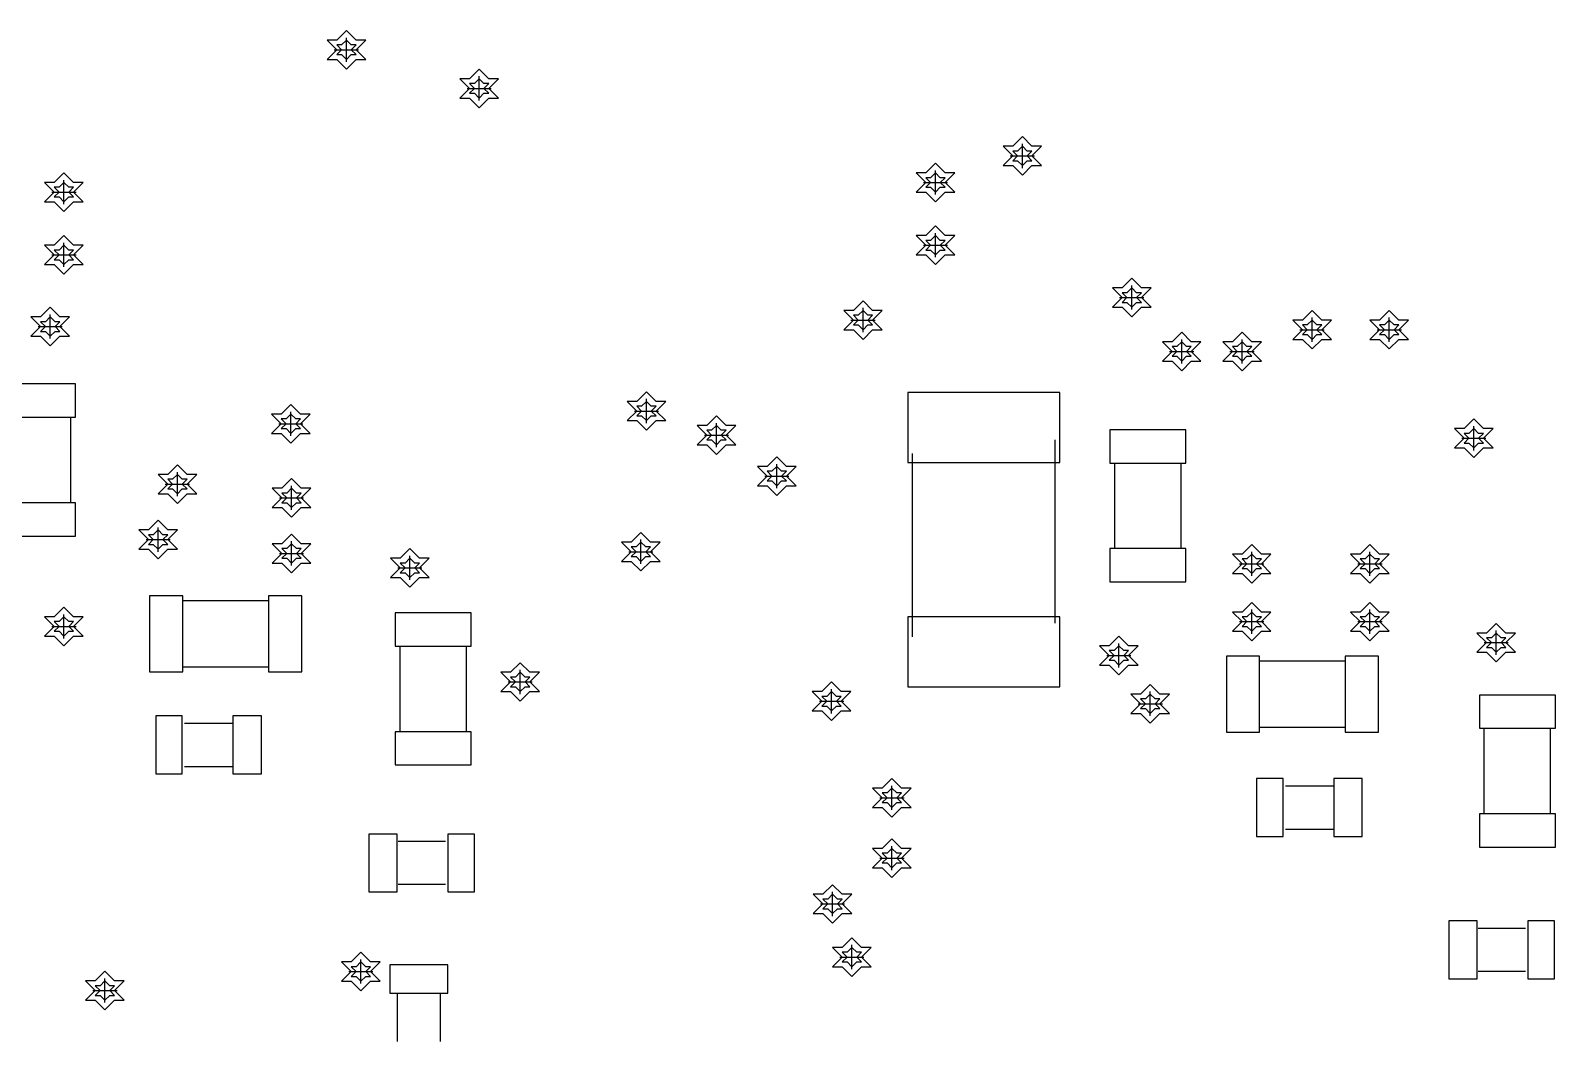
# Model space of a CAD drawing. Extents: x -1.38 to 3.87, y -2.67 to 0.8.
# Drawn here: x -0.609 to 0.023, y -1.548 to -1.129 of the extents above; entities that cross this region are included whole.
import ezdxf

# ---------------------------------------------------------------- set-up
doc = ezdxf.new("R2010")
doc.units = 0
doc.layers.get('0').update_dxf_attribs({"linetype": 'CONTINUOUS'})
for name, color, linetype in [('gd1', 1, 'CONTINUOUS'), ('gg1', 1, 'CONTINUOUS'), ('gm8', 1, 'CONTINUOUS')]:
    doc.layers.add(name, color=color, linetype=linetype)

# ---------------------------------------------------------------- blocks, each defined once
blk = doc.blocks.new('D20')
blk.add_lwpolyline([(-0.01575, -0.0069), (0.01575, -0.0069), (0.01575, 0.0069), (-0.01575, 0.0069)], close=True)
blk = doc.blocks.new('D21')
blk.add_lwpolyline([(-0.0069, -0.01575), (0.0069, -0.01575), (0.0069, 0.01575), (-0.0069, 0.01575)], close=True)
blk = doc.blocks.new('D23')
blk.add_lwpolyline([(-0.0055, -0.012), (0.0055, -0.012), (0.0055, 0.012), (-0.0055, 0.012)], close=True)
blk = doc.blocks.new('D54')
blk.add_lwpolyline([(-0.012, -0.0059), (0.012, -0.0059), (0.012, 0.0059), (-0.012, 0.0059)], close=True)
blk = doc.blocks.new('D55')
blk.add_lwpolyline([(-0.0059, -0.012), (0.0059, -0.012), (0.0059, 0.012), (-0.0059, 0.012)], close=True)
blk = doc.blocks.new('D56')
blk.add_lwpolyline([(-0.0315, -0.0145), (0.0315, -0.0145), (0.0315, 0.0145), (-0.0315, 0.0145)], close=True)

msp = doc.modelspace()

# ---------------------------------------------------------------- linework, layer by layer
at = {"layer": 'gd1', "color": 1}
for points in [[(-0.4783, -1.1453), (-0.4743, -1.1413), (-0.4703, -1.1413), (-0.4743, -1.1373), (-0.4703, -1.1333), (-0.4743, -1.1333), (-0.4783, -1.1293), (-0.4823, -1.1333), (-0.4863, -1.1333), (-0.4823, -1.1373), (-0.4863, -1.1413), (-0.4823, -1.1413), (-0.4783, -1.1453)], [(-0.4783, -1.1413), (-0.4763, -1.1393), (-0.4743, -1.1393), (-0.4763, -1.1373), (-0.4743, -1.1353), (-0.4763, -1.1353), (-0.4783, -1.1333), (-0.4803, -1.1353), (-0.4823, -1.1353), (-0.4803, -1.1373), (-0.4823, -1.1393), (-0.4803, -1.1393), (-0.4783, -1.1413)], [(-0.4233, -1.1613), (-0.4193, -1.1573), (-0.4153, -1.1573), (-0.4193, -1.1533), (-0.4153, -1.1493), (-0.4193, -1.1493), (-0.4233, -1.1453), (-0.4273, -1.1493), (-0.4313, -1.1493), (-0.4273, -1.1533), (-0.4313, -1.1573), (-0.4273, -1.1573), (-0.4233, -1.1613)], [(-0.4233, -1.1573), (-0.4213, -1.1553), (-0.4193, -1.1553), (-0.4213, -1.1533), (-0.4193, -1.1513), (-0.4213, -1.1513), (-0.4233, -1.1493), (-0.4253, -1.1513), (-0.4273, -1.1513), (-0.4253, -1.1533), (-0.4273, -1.1553), (-0.4253, -1.1553), (-0.4233, -1.1573)], [(-0.1983, -1.1893), (-0.1943, -1.1853), (-0.1903, -1.1853), (-0.1943, -1.1813), (-0.1903, -1.1773), (-0.1943, -1.1773), (-0.1983, -1.1733), (-0.2023, -1.1773), (-0.2063, -1.1773), (-0.2023, -1.1813), (-0.2063, -1.1853), (-0.2023, -1.1853), (-0.1983, -1.1893)], [(-0.1983, -1.1853), (-0.1963, -1.1833), (-0.1943, -1.1833), (-0.1963, -1.1813), (-0.1943, -1.1793), (-0.1963, -1.1793), (-0.1983, -1.1773), (-0.2003, -1.1793), (-0.2023, -1.1793), (-0.2003, -1.1813), (-0.2023, -1.1833), (-0.2003, -1.1833), (-0.1983, -1.1853)], [(-0.2343, -1.2003), (-0.2303, -1.1963), (-0.2263, -1.1963), (-0.2303, -1.1923), (-0.2263, -1.1883), (-0.2303, -1.1883), (-0.2343, -1.1843), (-0.2383, -1.1883), (-0.2423, -1.1883), (-0.2383, -1.1923), (-0.2423, -1.1963), (-0.2383, -1.1963), (-0.2343, -1.2003)], [(-0.5953, -1.2043), (-0.5913, -1.2003), (-0.5873, -1.2003), (-0.5913, -1.1963), (-0.5873, -1.1923), (-0.5913, -1.1923), (-0.5953, -1.1883), (-0.5993, -1.1923), (-0.6033, -1.1923), (-0.5993, -1.1963), (-0.6033, -1.2003), (-0.5993, -1.2003), (-0.5953, -1.2043)], [(-0.5953, -1.2003), (-0.5933, -1.1983), (-0.5913, -1.1983), (-0.5933, -1.1963), (-0.5913, -1.1943), (-0.5933, -1.1943), (-0.5953, -1.1923), (-0.5973, -1.1943), (-0.5993, -1.1943), (-0.5973, -1.1963), (-0.5993, -1.1983), (-0.5973, -1.1983), (-0.5953, -1.2003)], [(-0.2343, -1.1963), (-0.2323, -1.1943), (-0.2303, -1.1943), (-0.2323, -1.1923), (-0.2303, -1.1903), (-0.2323, -1.1903), (-0.2343, -1.1883), (-0.2363, -1.1903), (-0.2383, -1.1903), (-0.2363, -1.1923), (-0.2383, -1.1943), (-0.2363, -1.1943), (-0.2343, -1.1963)], [(-0.2343, -1.2263), (-0.2303, -1.2223), (-0.2263, -1.2223), (-0.2303, -1.2183), (-0.2263, -1.2143), (-0.2303, -1.2143), (-0.2343, -1.2103), (-0.2383, -1.2143), (-0.2423, -1.2143), (-0.2383, -1.2183), (-0.2423, -1.2223), (-0.2383, -1.2223), (-0.2343, -1.2263)], [(-0.5953, -1.2303), (-0.5913, -1.2263), (-0.5873, -1.2263), (-0.5913, -1.2223), (-0.5873, -1.2183), (-0.5913, -1.2183), (-0.5953, -1.2143), (-0.5993, -1.2183), (-0.6033, -1.2183), (-0.5993, -1.2223), (-0.6033, -1.2263), (-0.5993, -1.2263), (-0.5953, -1.2303)], [(-0.5953, -1.2263), (-0.5933, -1.2243), (-0.5913, -1.2243), (-0.5933, -1.2223), (-0.5913, -1.2203), (-0.5933, -1.2203), (-0.5953, -1.2183), (-0.5973, -1.2203), (-0.5993, -1.2203), (-0.5973, -1.2223), (-0.5993, -1.2243), (-0.5973, -1.2243), (-0.5953, -1.2263)], [(-0.2343, -1.2223), (-0.2323, -1.2203), (-0.2303, -1.2203), (-0.2323, -1.2183), (-0.2303, -1.2163), (-0.2323, -1.2163), (-0.2343, -1.2143), (-0.2363, -1.2163), (-0.2383, -1.2163), (-0.2363, -1.2183), (-0.2383, -1.2203), (-0.2363, -1.2203), (-0.2343, -1.2223)], [(-0.153, -1.248), (-0.149, -1.244), (-0.145, -1.244), (-0.149, -1.24), (-0.145, -1.236), (-0.149, -1.236), (-0.153, -1.232), (-0.157, -1.236), (-0.161, -1.236), (-0.157, -1.24), (-0.161, -1.244), (-0.157, -1.244), (-0.153, -1.248)], [(-0.153, -1.244), (-0.151, -1.242), (-0.149, -1.242), (-0.151, -1.24), (-0.149, -1.238), (-0.151, -1.238), (-0.153, -1.236), (-0.155, -1.238), (-0.157, -1.238), (-0.155, -1.24), (-0.157, -1.242), (-0.155, -1.242), (-0.153, -1.244)], [(-0.601, -1.26), (-0.597, -1.256), (-0.593, -1.256), (-0.597, -1.252), (-0.593, -1.248), (-0.597, -1.248), (-0.601, -1.244), (-0.605, -1.248), (-0.609, -1.248), (-0.605, -1.252), (-0.609, -1.256), (-0.605, -1.256), (-0.601, -1.26)], [(-0.2643, -1.2573), (-0.2603, -1.2533), (-0.2563, -1.2533), (-0.2603, -1.2493), (-0.2563, -1.2453), (-0.2603, -1.2453), (-0.2643, -1.2413), (-0.2683, -1.2453), (-0.2723, -1.2453), (-0.2683, -1.2493), (-0.2723, -1.2533), (-0.2683, -1.2533), (-0.2643, -1.2573)], [(-0.601, -1.256), (-0.599, -1.254), (-0.597, -1.254), (-0.599, -1.252), (-0.597, -1.25), (-0.599, -1.25), (-0.601, -1.248), (-0.603, -1.25), (-0.605, -1.25), (-0.603, -1.252), (-0.605, -1.254), (-0.603, -1.254), (-0.601, -1.256)], [(-0.2643, -1.2533), (-0.2623, -1.2513), (-0.2603, -1.2513), (-0.2623, -1.2493), (-0.2603, -1.2473), (-0.2623, -1.2473), (-0.2643, -1.2453), (-0.2663, -1.2473), (-0.2683, -1.2473), (-0.2663, -1.2493), (-0.2683, -1.2513), (-0.2663, -1.2513), (-0.2643, -1.2533)], [(-0.0783, -1.2613), (-0.0743, -1.2573), (-0.0703, -1.2573), (-0.0743, -1.2533), (-0.0703, -1.2493), (-0.0743, -1.2493), (-0.0783, -1.2453), (-0.0823, -1.2493), (-0.0863, -1.2493), (-0.0823, -1.2533), (-0.0863, -1.2573), (-0.0823, -1.2573), (-0.0783, -1.2613)], [(-0.0783, -1.2573), (-0.0763, -1.2553), (-0.0743, -1.2553), (-0.0763, -1.2533), (-0.0743, -1.2513), (-0.0763, -1.2513), (-0.0783, -1.2493), (-0.0803, -1.2513), (-0.0823, -1.2513), (-0.0803, -1.2533), (-0.0823, -1.2553), (-0.0803, -1.2553), (-0.0783, -1.2573)], [(-0.0463, -1.2613), (-0.0423, -1.2573), (-0.0383, -1.2573), (-0.0423, -1.2533), (-0.0383, -1.2493), (-0.0423, -1.2493), (-0.0463, -1.2453), (-0.0503, -1.2493), (-0.0543, -1.2493), (-0.0503, -1.2533), (-0.0543, -1.2573), (-0.0503, -1.2573), (-0.0463, -1.2613)], [(-0.0463, -1.2573), (-0.0443, -1.2553), (-0.0423, -1.2553), (-0.0443, -1.2533), (-0.0423, -1.2513), (-0.0443, -1.2513), (-0.0463, -1.2493), (-0.0483, -1.2513), (-0.0503, -1.2513), (-0.0483, -1.2533), (-0.0503, -1.2553), (-0.0483, -1.2553), (-0.0463, -1.2573)], [(-0.1323, -1.2703), (-0.1283, -1.2663), (-0.1243, -1.2663), (-0.1283, -1.2623), (-0.1243, -1.2583), (-0.1283, -1.2583), (-0.1323, -1.2543), (-0.1363, -1.2583), (-0.1403, -1.2583), (-0.1363, -1.2623), (-0.1403, -1.2663), (-0.1363, -1.2663), (-0.1323, -1.2703)], [(-0.1073, -1.2703), (-0.1033, -1.2663), (-0.0993, -1.2663), (-0.1033, -1.2623), (-0.0993, -1.2583), (-0.1033, -1.2583), (-0.1073, -1.2543), (-0.1113, -1.2583), (-0.1153, -1.2583), (-0.1113, -1.2623), (-0.1153, -1.2663), (-0.1113, -1.2663), (-0.1073, -1.2703)], [(-0.1323, -1.2663), (-0.1303, -1.2643), (-0.1283, -1.2643), (-0.1303, -1.2623), (-0.1283, -1.2603), (-0.1303, -1.2603), (-0.1323, -1.2583), (-0.1343, -1.2603), (-0.1363, -1.2603), (-0.1343, -1.2623), (-0.1363, -1.2643), (-0.1343, -1.2643), (-0.1323, -1.2663)], [(-0.1073, -1.2663), (-0.1053, -1.2643), (-0.1033, -1.2643), (-0.1053, -1.2623), (-0.1033, -1.2603), (-0.1053, -1.2603), (-0.1073, -1.2583), (-0.1093, -1.2603), (-0.1113, -1.2603), (-0.1093, -1.2623), (-0.1113, -1.2643), (-0.1093, -1.2643), (-0.1073, -1.2663)], [(-0.354, -1.295), (-0.35, -1.291), (-0.346, -1.291), (-0.35, -1.287), (-0.346, -1.283), (-0.35, -1.283), (-0.354, -1.279), (-0.358, -1.283), (-0.362, -1.283), (-0.358, -1.287), (-0.362, -1.291), (-0.358, -1.291), (-0.354, -1.295)], [(-0.5013, -1.3003), (-0.4973, -1.2963), (-0.4933, -1.2963), (-0.4973, -1.2923), (-0.4933, -1.2883), (-0.4973, -1.2883), (-0.5013, -1.2843), (-0.5053, -1.2883), (-0.5093, -1.2883), (-0.5053, -1.2923), (-0.5093, -1.2963), (-0.5053, -1.2963), (-0.5013, -1.3003)], [(-0.5013, -1.2963), (-0.4993, -1.2943), (-0.4973, -1.2943), (-0.4993, -1.2923), (-0.4973, -1.2903), (-0.4993, -1.2903), (-0.5013, -1.2883), (-0.5033, -1.2903), (-0.5053, -1.2903), (-0.5033, -1.2923), (-0.5053, -1.2943), (-0.5033, -1.2943), (-0.5013, -1.2963)], [(-0.354, -1.291), (-0.352, -1.289), (-0.35, -1.289), (-0.352, -1.287), (-0.35, -1.285), (-0.352, -1.285), (-0.354, -1.283), (-0.356, -1.285), (-0.358, -1.285), (-0.356, -1.287), (-0.358, -1.289), (-0.356, -1.289), (-0.354, -1.291)], [(-0.325, -1.305), (-0.321, -1.301), (-0.317, -1.301), (-0.321, -1.297), (-0.317, -1.293), (-0.321, -1.293), (-0.325, -1.289), (-0.329, -1.293), (-0.333, -1.293), (-0.329, -1.297), (-0.333, -1.301), (-0.329, -1.301), (-0.325, -1.305)], [(-0.325, -1.301), (-0.323, -1.299), (-0.321, -1.299), (-0.323, -1.297), (-0.321, -1.295), (-0.323, -1.295), (-0.325, -1.293), (-0.327, -1.295), (-0.329, -1.295), (-0.327, -1.297), (-0.329, -1.299), (-0.327, -1.299), (-0.325, -1.301)], [(-0.0113, -1.3063), (-0.0073, -1.3023), (-0.0033, -1.3023), (-0.0073, -1.2983), (-0.0033, -1.2943), (-0.0073, -1.2943), (-0.0113, -1.2903), (-0.0153, -1.2943), (-0.0193, -1.2943), (-0.0153, -1.2983), (-0.0193, -1.3023), (-0.0153, -1.3023), (-0.0113, -1.3063)], [(-0.0113, -1.3023), (-0.0093, -1.3003), (-0.0073, -1.3003), (-0.0093, -1.2983), (-0.0073, -1.2963), (-0.0093, -1.2963), (-0.0113, -1.2943), (-0.0133, -1.2963), (-0.0153, -1.2963), (-0.0133, -1.2983), (-0.0153, -1.3003), (-0.0133, -1.3003), (-0.0113, -1.3023)], [(-0.3, -1.322), (-0.296, -1.318), (-0.292, -1.318), (-0.296, -1.314), (-0.292, -1.31), (-0.296, -1.31), (-0.3, -1.306), (-0.304, -1.31), (-0.308, -1.31), (-0.304, -1.314), (-0.308, -1.318), (-0.304, -1.318), (-0.3, -1.322)], [(-0.5483, -1.3253), (-0.5443, -1.3213), (-0.5403, -1.3213), (-0.5443, -1.3173), (-0.5403, -1.3133), (-0.5443, -1.3133), (-0.5483, -1.3093), (-0.5523, -1.3133), (-0.5563, -1.3133), (-0.5523, -1.3173), (-0.5563, -1.3213), (-0.5523, -1.3213), (-0.5483, -1.3253)], [(-0.5483, -1.3213), (-0.5463, -1.3193), (-0.5443, -1.3193), (-0.5463, -1.3173), (-0.5443, -1.3153), (-0.5463, -1.3153), (-0.5483, -1.3133), (-0.5503, -1.3153), (-0.5523, -1.3153), (-0.5503, -1.3173), (-0.5523, -1.3193), (-0.5503, -1.3193), (-0.5483, -1.3213)], [(-0.3, -1.318), (-0.298, -1.316), (-0.296, -1.316), (-0.298, -1.314), (-0.296, -1.312), (-0.298, -1.312), (-0.3, -1.31), (-0.302, -1.312), (-0.304, -1.312), (-0.302, -1.314), (-0.304, -1.316), (-0.302, -1.316), (-0.3, -1.318)], [(-0.501, -1.331), (-0.497, -1.327), (-0.493, -1.327), (-0.497, -1.323), (-0.493, -1.319), (-0.497, -1.319), (-0.501, -1.315), (-0.505, -1.319), (-0.509, -1.319), (-0.505, -1.323), (-0.509, -1.327), (-0.505, -1.327), (-0.501, -1.331)], [(-0.501, -1.327), (-0.499, -1.325), (-0.497, -1.325), (-0.499, -1.323), (-0.497, -1.321), (-0.499, -1.321), (-0.501, -1.319), (-0.503, -1.321), (-0.505, -1.321), (-0.503, -1.323), (-0.505, -1.325), (-0.503, -1.325), (-0.501, -1.327)], [(-0.5563, -1.3483), (-0.5523, -1.3443), (-0.5483, -1.3443), (-0.5523, -1.3403), (-0.5483, -1.3363), (-0.5523, -1.3363), (-0.5563, -1.3323), (-0.5603, -1.3363), (-0.5643, -1.3363), (-0.5603, -1.3403), (-0.5643, -1.3443), (-0.5603, -1.3443), (-0.5563, -1.3483)], [(-0.5563, -1.3443), (-0.5543, -1.3423), (-0.5523, -1.3423), (-0.5543, -1.3403), (-0.5523, -1.3383), (-0.5543, -1.3383), (-0.5563, -1.3363), (-0.5583, -1.3383), (-0.5603, -1.3383), (-0.5583, -1.3403), (-0.5603, -1.3423), (-0.5583, -1.3423), (-0.5563, -1.3443)], [(-0.501, -1.354), (-0.497, -1.35), (-0.493, -1.35), (-0.497, -1.346), (-0.493, -1.342), (-0.497, -1.342), (-0.501, -1.338), (-0.505, -1.342), (-0.509, -1.342), (-0.505, -1.346), (-0.509, -1.35), (-0.505, -1.35), (-0.501, -1.354)], [(-0.3563, -1.3533), (-0.3523, -1.3493), (-0.3483, -1.3493), (-0.3523, -1.3453), (-0.3483, -1.3413), (-0.3523, -1.3413), (-0.3563, -1.3373), (-0.3603, -1.3413), (-0.3643, -1.3413), (-0.3603, -1.3453), (-0.3643, -1.3493), (-0.3603, -1.3493), (-0.3563, -1.3533)], [(-0.501, -1.35), (-0.499, -1.348), (-0.497, -1.348), (-0.499, -1.346), (-0.497, -1.344), (-0.499, -1.344), (-0.501, -1.342), (-0.503, -1.344), (-0.505, -1.344), (-0.503, -1.346), (-0.505, -1.348), (-0.503, -1.348), (-0.501, -1.35)], [(-0.452, -1.36), (-0.448, -1.356), (-0.444, -1.356), (-0.448, -1.352), (-0.444, -1.348), (-0.448, -1.348), (-0.452, -1.344), (-0.456, -1.348), (-0.46, -1.348), (-0.456, -1.352), (-0.46, -1.356), (-0.456, -1.356), (-0.452, -1.36)], [(-0.3563, -1.3493), (-0.3543, -1.3473), (-0.3523, -1.3473), (-0.3543, -1.3453), (-0.3523, -1.3433), (-0.3543, -1.3433), (-0.3563, -1.3413), (-0.3583, -1.3433), (-0.3603, -1.3433), (-0.3583, -1.3453), (-0.3603, -1.3473), (-0.3583, -1.3473), (-0.3563, -1.3493)], [(-0.1033, -1.3583), (-0.0993, -1.3543), (-0.0953, -1.3543), (-0.0993, -1.3503), (-0.0953, -1.3463), (-0.0993, -1.3463), (-0.1033, -1.3423), (-0.1073, -1.3463), (-0.1113, -1.3463), (-0.1073, -1.3503), (-0.1113, -1.3543), (-0.1073, -1.3543), (-0.1033, -1.3583)], [(-0.0543, -1.3583), (-0.0503, -1.3543), (-0.0463, -1.3543), (-0.0503, -1.3503), (-0.0463, -1.3463), (-0.0503, -1.3463), (-0.0543, -1.3423), (-0.0583, -1.3463), (-0.0623, -1.3463), (-0.0583, -1.3503), (-0.0623, -1.3543), (-0.0583, -1.3543), (-0.0543, -1.3583)], [(-0.452, -1.356), (-0.45, -1.354), (-0.448, -1.354), (-0.45, -1.352), (-0.448, -1.35), (-0.45, -1.35), (-0.452, -1.348), (-0.454, -1.35), (-0.456, -1.35), (-0.454, -1.352), (-0.456, -1.354), (-0.454, -1.354), (-0.452, -1.356)], [(-0.1033, -1.3543), (-0.1013, -1.3523), (-0.0993, -1.3523), (-0.1013, -1.3503), (-0.0993, -1.3483), (-0.1013, -1.3483), (-0.1033, -1.3463), (-0.1053, -1.3483), (-0.1073, -1.3483), (-0.1053, -1.3503), (-0.1073, -1.3523), (-0.1053, -1.3523), (-0.1033, -1.3543)], [(-0.0543, -1.3543), (-0.0523, -1.3523), (-0.0503, -1.3523), (-0.0523, -1.3503), (-0.0503, -1.3483), (-0.0523, -1.3483), (-0.0543, -1.3463), (-0.0563, -1.3483), (-0.0583, -1.3483), (-0.0563, -1.3503), (-0.0583, -1.3523), (-0.0563, -1.3523), (-0.0543, -1.3543)], [(-0.5953, -1.3843), (-0.5913, -1.3803), (-0.5873, -1.3803), (-0.5913, -1.3763), (-0.5873, -1.3723), (-0.5913, -1.3723), (-0.5953, -1.3683), (-0.5993, -1.3723), (-0.6033, -1.3723), (-0.5993, -1.3763), (-0.6033, -1.3803), (-0.5993, -1.3803), (-0.5953, -1.3843)], [(-0.1033, -1.3823), (-0.0993, -1.3783), (-0.0953, -1.3783), (-0.0993, -1.3743), (-0.0953, -1.3703), (-0.0993, -1.3703), (-0.1033, -1.3663), (-0.1073, -1.3703), (-0.1113, -1.3703), (-0.1073, -1.3743), (-0.1113, -1.3783), (-0.1073, -1.3783), (-0.1033, -1.3823)], [(-0.1033, -1.3783), (-0.1013, -1.3763), (-0.0993, -1.3763), (-0.1013, -1.3743), (-0.0993, -1.3723), (-0.1013, -1.3723), (-0.1033, -1.3703), (-0.1053, -1.3723), (-0.1073, -1.3723), (-0.1053, -1.3743), (-0.1073, -1.3763), (-0.1053, -1.3763), (-0.1033, -1.3783)], [(-0.0543, -1.3823), (-0.0503, -1.3783), (-0.0463, -1.3783), (-0.0503, -1.3743), (-0.0463, -1.3703), (-0.0503, -1.3703), (-0.0543, -1.3663), (-0.0583, -1.3703), (-0.0623, -1.3703), (-0.0583, -1.3743), (-0.0623, -1.3783), (-0.0583, -1.3783), (-0.0543, -1.3823)], [(-0.0543, -1.3783), (-0.0523, -1.3763), (-0.0503, -1.3763), (-0.0523, -1.3743), (-0.0503, -1.3723), (-0.0523, -1.3723), (-0.0543, -1.3703), (-0.0563, -1.3723), (-0.0583, -1.3723), (-0.0563, -1.3743), (-0.0583, -1.3763), (-0.0563, -1.3763), (-0.0543, -1.3783)], [(-0.5953, -1.3803), (-0.5933, -1.3783), (-0.5913, -1.3783), (-0.5933, -1.3763), (-0.5913, -1.3743), (-0.5933, -1.3743), (-0.5953, -1.3723), (-0.5973, -1.3743), (-0.5993, -1.3743), (-0.5973, -1.3763), (-0.5993, -1.3783), (-0.5973, -1.3783), (-0.5953, -1.3803)], [(-0.002, -1.391), (0.002, -1.387), (0.006, -1.387), (0.002, -1.383), (0.006, -1.379), (0.002, -1.379), (-0.002, -1.375), (-0.006, -1.379), (-0.01, -1.379), (-0.006, -1.383), (-0.01, -1.387), (-0.006, -1.387), (-0.002, -1.391)], [(-0.1583, -1.3963), (-0.1543, -1.3923), (-0.1503, -1.3923), (-0.1543, -1.3883), (-0.1503, -1.3843), (-0.1543, -1.3843), (-0.1583, -1.3803), (-0.1623, -1.3843), (-0.1663, -1.3843), (-0.1623, -1.3883), (-0.1663, -1.3923), (-0.1623, -1.3923), (-0.1583, -1.3963)], [(-0.002, -1.387), (0, -1.385), (0.002, -1.385), (0, -1.383), (0.002, -1.381), (0, -1.381), (-0.002, -1.379), (-0.004, -1.381), (-0.006, -1.381), (-0.004, -1.383), (-0.006, -1.385), (-0.004, -1.385), (-0.002, -1.387)], [(-0.1583, -1.3923), (-0.1563, -1.3903), (-0.1543, -1.3903), (-0.1563, -1.3883), (-0.1543, -1.3863), (-0.1563, -1.3863), (-0.1583, -1.3843), (-0.1603, -1.3863), (-0.1623, -1.3863), (-0.1603, -1.3883), (-0.1623, -1.3903), (-0.1603, -1.3903), (-0.1583, -1.3923)], [(-0.4063, -1.4073), (-0.4023, -1.4033), (-0.3983, -1.4033), (-0.4023, -1.3993), (-0.3983, -1.3953), (-0.4023, -1.3953), (-0.4063, -1.3913), (-0.4103, -1.3953), (-0.4143, -1.3953), (-0.4103, -1.3993), (-0.4143, -1.4033), (-0.4103, -1.4033), (-0.4063, -1.4073)], [(-0.4063, -1.4033), (-0.4043, -1.4013), (-0.4023, -1.4013), (-0.4043, -1.3993), (-0.4023, -1.3973), (-0.4043, -1.3973), (-0.4063, -1.3953), (-0.4083, -1.3973), (-0.4103, -1.3973), (-0.4083, -1.3993), (-0.4103, -1.4013), (-0.4083, -1.4013), (-0.4063, -1.4033)], [(-0.2773, -1.4153), (-0.2733, -1.4113), (-0.2693, -1.4113), (-0.2733, -1.4073), (-0.2693, -1.4033), (-0.2733, -1.4033), (-0.2773, -1.3993), (-0.2813, -1.4033), (-0.2853, -1.4033), (-0.2813, -1.4073), (-0.2853, -1.4113), (-0.2813, -1.4113), (-0.2773, -1.4153)], [(-0.1453, -1.4163), (-0.1413, -1.4123), (-0.1373, -1.4123), (-0.1413, -1.4083), (-0.1373, -1.4043), (-0.1413, -1.4043), (-0.1453, -1.4003), (-0.1493, -1.4043), (-0.1533, -1.4043), (-0.1493, -1.4083), (-0.1533, -1.4123), (-0.1493, -1.4123), (-0.1453, -1.4163)], [(-0.2773, -1.4113), (-0.2753, -1.4093), (-0.2733, -1.4093), (-0.2753, -1.4073), (-0.2733, -1.4053), (-0.2753, -1.4053), (-0.2773, -1.4033), (-0.2793, -1.4053), (-0.2813, -1.4053), (-0.2793, -1.4073), (-0.2813, -1.4093), (-0.2793, -1.4093), (-0.2773, -1.4113)], [(-0.1453, -1.4123), (-0.1433, -1.4103), (-0.1413, -1.4103), (-0.1433, -1.4083), (-0.1413, -1.4063), (-0.1433, -1.4063), (-0.1453, -1.4043), (-0.1473, -1.4063), (-0.1493, -1.4063), (-0.1473, -1.4083), (-0.1493, -1.4103), (-0.1473, -1.4103), (-0.1453, -1.4123)], [(-0.2523, -1.4553), (-0.2483, -1.4513), (-0.2443, -1.4513), (-0.2483, -1.4473), (-0.2443, -1.4433), (-0.2483, -1.4433), (-0.2523, -1.4393), (-0.2563, -1.4433), (-0.2603, -1.4433), (-0.2563, -1.4473), (-0.2603, -1.4513), (-0.2563, -1.4513), (-0.2523, -1.4553)], [(-0.2523, -1.4513), (-0.2503, -1.4493), (-0.2483, -1.4493), (-0.2503, -1.4473), (-0.2483, -1.4453), (-0.2503, -1.4453), (-0.2523, -1.4433), (-0.2543, -1.4453), (-0.2563, -1.4453), (-0.2543, -1.4473), (-0.2563, -1.4493), (-0.2543, -1.4493), (-0.2523, -1.4513)], [(-0.2523, -1.4803), (-0.2483, -1.4763), (-0.2443, -1.4763), (-0.2483, -1.4723), (-0.2443, -1.4683), (-0.2483, -1.4683), (-0.2523, -1.4643), (-0.2563, -1.4683), (-0.2603, -1.4683), (-0.2563, -1.4723), (-0.2603, -1.4763), (-0.2563, -1.4763), (-0.2523, -1.4803)], [(-0.2523, -1.4763), (-0.2503, -1.4743), (-0.2483, -1.4743), (-0.2503, -1.4723), (-0.2483, -1.4703), (-0.2503, -1.4703), (-0.2523, -1.4683), (-0.2543, -1.4703), (-0.2563, -1.4703), (-0.2543, -1.4723), (-0.2563, -1.4743), (-0.2543, -1.4743), (-0.2523, -1.4763)], [(-0.2769, -1.4993), (-0.2729, -1.4953), (-0.2689, -1.4953), (-0.2729, -1.4913), (-0.2689, -1.4873), (-0.2729, -1.4873), (-0.2769, -1.4833), (-0.2809, -1.4873), (-0.2849, -1.4873), (-0.2809, -1.4913), (-0.2849, -1.4953), (-0.2809, -1.4953), (-0.2769, -1.4993)], [(-0.2769, -1.4953), (-0.2749, -1.4933), (-0.2729, -1.4933), (-0.2749, -1.4913), (-0.2729, -1.4893), (-0.2749, -1.4893), (-0.2769, -1.4873), (-0.2789, -1.4893), (-0.2809, -1.4893), (-0.2789, -1.4913), (-0.2809, -1.4933), (-0.2789, -1.4933), (-0.2769, -1.4953)], [(-0.2689, -1.5213), (-0.2649, -1.5173), (-0.2609, -1.5173), (-0.2649, -1.5133), (-0.2609, -1.5093), (-0.2649, -1.5093), (-0.2689, -1.5053), (-0.2729, -1.5093), (-0.2769, -1.5093), (-0.2729, -1.5133), (-0.2769, -1.5173), (-0.2729, -1.5173), (-0.2689, -1.5213)], [(-0.2689, -1.5173), (-0.2669, -1.5153), (-0.2649, -1.5153), (-0.2669, -1.5133), (-0.2649, -1.5113), (-0.2669, -1.5113), (-0.2689, -1.5093), (-0.2709, -1.5113), (-0.2729, -1.5113), (-0.2709, -1.5133), (-0.2729, -1.5153), (-0.2709, -1.5153), (-0.2689, -1.5173)], [(-0.4723, -1.5273), (-0.4683, -1.5233), (-0.4643, -1.5233), (-0.4683, -1.5193), (-0.4643, -1.5153), (-0.4683, -1.5153), (-0.4723, -1.5113), (-0.4763, -1.5153), (-0.4803, -1.5153), (-0.4763, -1.5193), (-0.4803, -1.5233), (-0.4763, -1.5233), (-0.4723, -1.5273)], [(-0.4723, -1.5233), (-0.4703, -1.5213), (-0.4683, -1.5213), (-0.4703, -1.5193), (-0.4683, -1.5173), (-0.4703, -1.5173), (-0.4723, -1.5153), (-0.4743, -1.5173), (-0.4763, -1.5173), (-0.4743, -1.5193), (-0.4763, -1.5213), (-0.4743, -1.5213), (-0.4723, -1.5233)], [(-0.5783, -1.5352), (-0.5743, -1.5312), (-0.5703, -1.5312), (-0.5743, -1.5272), (-0.5703, -1.5232), (-0.5743, -1.5232), (-0.5783, -1.5192), (-0.5823, -1.5232), (-0.5863, -1.5232), (-0.5823, -1.5272), (-0.5863, -1.5312), (-0.5823, -1.5312), (-0.5783, -1.5352)], [(-0.5783, -1.5312), (-0.5763, -1.5292), (-0.5743, -1.5292), (-0.5763, -1.5272), (-0.5743, -1.5252), (-0.5763, -1.5252), (-0.5783, -1.5232), (-0.5803, -1.5252), (-0.5823, -1.5252), (-0.5803, -1.5272), (-0.5823, -1.5292), (-0.5803, -1.5292), (-0.5783, -1.5312)]]:
    msp.add_lwpolyline(points, dxfattribs=at)
at = {"layer": 'gg1', "color": 1}
for points in [[(-0.4783, -1.1423), (-0.4783, -1.1323)], [(-0.4833, -1.1373), (-0.4733, -1.1373)], [(-0.4233, -1.1583), (-0.4233, -1.1483)], [(-0.4283, -1.1533), (-0.4183, -1.1533)], [(-0.1983, -1.1863), (-0.1983, -1.1763)], [(-0.2343, -1.1973), (-0.2343, -1.1873)], [(-0.2033, -1.1813), (-0.1933, -1.1813)], [(-0.5953, -1.2013), (-0.5953, -1.1913)], [(-0.2393, -1.1923), (-0.2293, -1.1923)], [(-0.6003, -1.1963), (-0.5903, -1.1963)], [(-0.5953, -1.2273), (-0.5953, -1.2173)], [(-0.2393, -1.2183), (-0.2293, -1.2183)], [(-0.2343, -1.2233), (-0.2343, -1.2133)], [(-0.6003, -1.2223), (-0.5903, -1.2223)], [(-0.153, -1.245), (-0.153, -1.235)], [(-0.2643, -1.2543), (-0.2643, -1.2443)], [(-0.158, -1.24), (-0.148, -1.24)], [(-0.601, -1.257), (-0.601, -1.247)], [(-0.2693, -1.2493), (-0.2593, -1.2493)], [(-0.0783, -1.2583), (-0.0783, -1.2483)], [(-0.0463, -1.2583), (-0.0463, -1.2483)], [(-0.606, -1.252), (-0.596, -1.252)], [(-0.0833, -1.2533), (-0.0733, -1.2533)], [(-0.0513, -1.2533), (-0.0413, -1.2533)], [(-0.1373, -1.2623), (-0.1273, -1.2623)], [(-0.1323, -1.2673), (-0.1323, -1.2573)], [(-0.1123, -1.2623), (-0.1023, -1.2623)], [(-0.1073, -1.2673), (-0.1073, -1.2573)], [(-0.354, -1.292), (-0.354, -1.282)], [(-0.5013, -1.2973), (-0.5013, -1.2873)], [(-0.359, -1.287), (-0.349, -1.287)], [(-0.5063, -1.2923), (-0.4963, -1.2923)], [(-0.325, -1.302), (-0.325, -1.292)], [(-0.0113, -1.3033), (-0.0113, -1.2933)], [(-0.33, -1.297), (-0.32, -1.297)], [(-0.0163, -1.2983), (-0.0063, -1.2983)], [(-0.5483, -1.3223), (-0.5483, -1.3123)], [(-0.3, -1.319), (-0.3, -1.309)], [(-0.5533, -1.3173), (-0.5433, -1.3173)], [(-0.501, -1.328), (-0.501, -1.318)], [(-0.305, -1.314), (-0.295, -1.314)], [(-0.506, -1.323), (-0.496, -1.323)], [(-0.5563, -1.3453), (-0.5563, -1.3353)], [(-0.5613, -1.3403), (-0.5513, -1.3403)], [(-0.501, -1.351), (-0.501, -1.341)], [(-0.3613, -1.3453), (-0.3513, -1.3453)], [(-0.3563, -1.3503), (-0.3563, -1.3403)], [(-0.1033, -1.3553), (-0.1033, -1.3453)], [(-0.0543, -1.3553), (-0.0543, -1.3453)], [(-0.506, -1.346), (-0.496, -1.346)], [(-0.452, -1.357), (-0.452, -1.347)], [(-0.1083, -1.3503), (-0.0983, -1.3503)], [(-0.0593, -1.3503), (-0.0493, -1.3503)], [(-0.457, -1.352), (-0.447, -1.352)], [(-0.1033, -1.3793), (-0.1033, -1.3693)], [(-0.0543, -1.3793), (-0.0543, -1.3693)], [(-0.6003, -1.3763), (-0.5903, -1.3763)], [(-0.5953, -1.3813), (-0.5953, -1.3713)], [(-0.1083, -1.3743), (-0.0983, -1.3743)], [(-0.0593, -1.3743), (-0.0493, -1.3743)], [(-0.1583, -1.3933), (-0.1583, -1.3833)], [(-0.007, -1.383), (0.003, -1.383)], [(-0.002, -1.388), (-0.002, -1.378)], [(-0.1633, -1.3883), (-0.1533, -1.3883)], [(-0.4063, -1.4043), (-0.4063, -1.3943)], [(-0.4113, -1.3993), (-0.4013, -1.3993)], [(-0.2773, -1.4123), (-0.2773, -1.4023)], [(-0.2823, -1.4073), (-0.2723, -1.4073)], [(-0.1503, -1.4083), (-0.1403, -1.4083)], [(-0.1453, -1.4133), (-0.1453, -1.4033)], [(-0.2523, -1.4523), (-0.2523, -1.4423)], [(-0.2573, -1.4473), (-0.2473, -1.4473)], [(-0.2523, -1.4773), (-0.2523, -1.4673)], [(-0.2573, -1.4723), (-0.2473, -1.4723)], [(-0.2769, -1.4963), (-0.2769, -1.4863)], [(-0.2819, -1.4913), (-0.2719, -1.4913)], [(-0.2689, -1.5183), (-0.2689, -1.5083)], [(-0.4723, -1.5243), (-0.4723, -1.5143)], [(-0.2739, -1.5133), (-0.2639, -1.5133)], [(-0.5783, -1.5322), (-0.5783, -1.5222)], [(-0.4773, -1.5193), (-0.4673, -1.5193)], [(-0.5833, -1.5272), (-0.5733, -1.5272)]]:
    msp.add_lwpolyline(points, dxfattribs=at)
at = {"layer": 'gm8', "color": 1}
for points in [[(-0.5925, -1.325), (-0.5925, -1.2895)], [(-0.1847, -1.3749), (-0.1847, -1.2989)], [(-0.2438, -1.3806), (-0.2438, -1.3046)], [(-0.16, -1.344), (-0.16, -1.3085)], [(-0.1325, -1.344), (-0.1325, -1.3085)], [(-0.546, -1.3655), (-0.5105, -1.3655)], [(-0.456, -1.42), (-0.456, -1.3845)], [(-0.4285, -1.42), (-0.4285, -1.3845)], [(-0.546, -1.393), (-0.5105, -1.393)], [(-0.1, -1.3905), (-0.0645, -1.3905)], [(-0.5453, -1.4164), (-0.5256, -1.4164)], [(-0.1, -1.418), (-0.0645, -1.418)], [(-0.007, -1.454), (-0.007, -1.4185)], [(0.0205, -1.454), (0.0205, -1.4185)], [(-0.5453, -1.4343), (-0.5256, -1.4343)], [(-0.0893, -1.4424), (-0.0696, -1.4424)], [(-0.4569, -1.4653), (-0.4373, -1.4653)], [(-0.0893, -1.4603), (-0.0696, -1.4603)], [(-0.4569, -1.4831), (-0.4373, -1.4831)], [(-0.0095, -1.5013), (0.0101, -1.5013)], [(-0.0095, -1.5191), (0.0101, -1.5191)], [(-0.4571, -1.5483), (-0.4571, -1.5286)], [(-0.4393, -1.5483), (-0.4393, -1.5286)]]:
    msp.add_lwpolyline(points, dxfattribs=at)

# ---------------------------------------------------------------- block references
at = {"layer": 'gm8'}
for name, p in [('D20', (-0.6063, -1.2827)), ('D56', (-0.2143, -1.2938)), ('D20', (-0.1463, -1.3017)), ('D20', (-0.6063, -1.3319)), ('D20', (-0.1463, -1.3509)), ('D21', (-0.5529, -1.3793)), ('D21', (-0.5037, -1.3793)), ('D20', (-0.4423, -1.3776)), ('D56', (-0.2143, -1.3868)), ('D21', (-0.1069, -1.4043)), ('D21', (-0.0577, -1.4043)), ('D20', (0.0068, -1.4116)), ('D23', (-0.5518, -1.4253)), ('D55', (-0.5194, -1.4253)), ('D20', (-0.4423, -1.4268)), ('D23', (-0.0958, -1.4513)), ('D55', (-0.0634, -1.4513)), ('D20', (0.0068, -1.4608)), ('D55', (-0.4631, -1.4743)), ('D23', (-0.4308, -1.4743)), ('D55', (-0.0158, -1.5103)), ('D23', (0.0166, -1.5103)), ('D54', (-0.4483, -1.5224))]:
    msp.add_blockref(name, p, dxfattribs=at)

doc.saveas('drawing.dxf')
